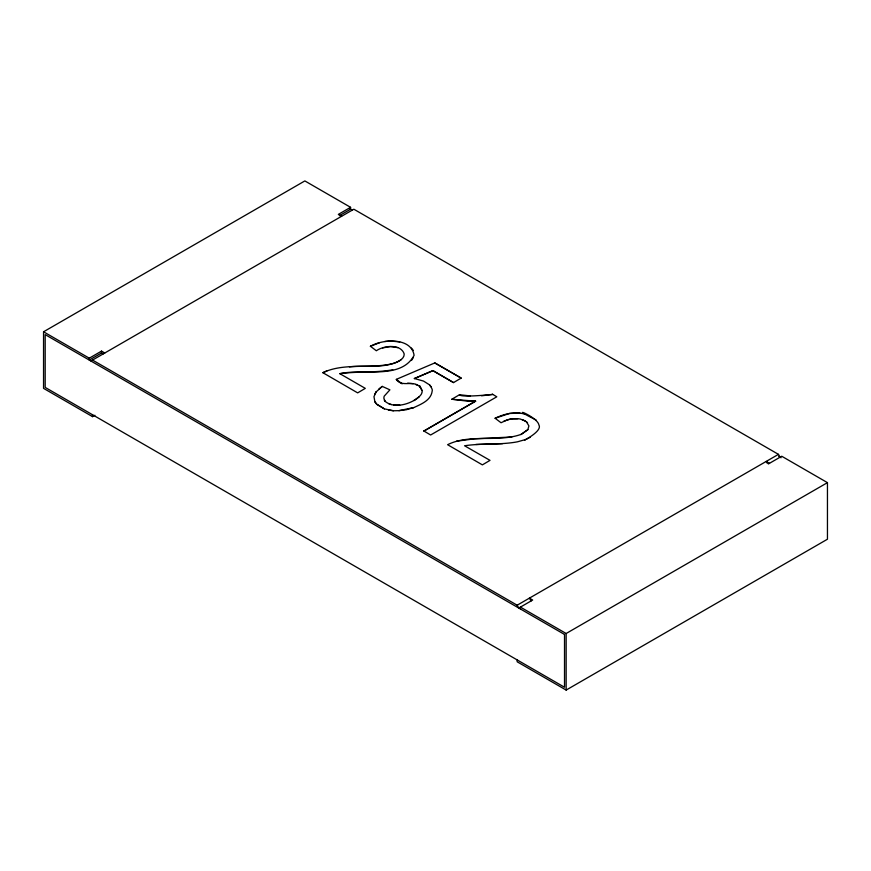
<?xml version="1.0" encoding="UTF-8"?>
<svg xmlns="http://www.w3.org/2000/svg" width="871" height="871" viewBox="0 0 871 871"><rect width="100%" height="100%" fill="white"/><g stroke="black" fill="none" stroke-linecap="round" stroke-linejoin="round"><path stroke-width="1.31" d="M421.989 390.458C415.467 379.027 423.839 391.319 421.891 392.516C421.88 396.86 406.104 405.559 419.223 396.806M374.748 394.106L376.25 391.7L373.964 396.632L374.878 401.792L376.805 404.329L384.383 408.869L393.431 410.764L398.94 410.655L413.627 407.584L406.3 409.751L398.94 410.655M370.393 346.244L376.326 350.752C384.046 345.341 400.965 343.751 404.198 353.996C404.427 358.863 398.112 362.096 393.442 363.425C370.632 369.304 344.35 362.369 322.88 372.701L357.665 392.875L365.297 388.368L339.853 373.681C362.989 368.302 401.085 380.072 414.095 355.335C411.406 337.273 382.826 338.863 370.393 346.342L379.571 342.684M527.859 429.653L521.021 434.498L527.859 429.653L528.904 425.897L526.4 421.749L527.543 422.827M411.482 360.442L413.311 357.578M376.25 391.798L382.271 386.408L389.903 389.838L384.155 396.229L383.828 398.123L385.156 401.477L384.242 400.083M401.433 359.473C386.691 369.369 366.506 364.873 349.489 366.854L349.489 366.756M530.243 437.242C511.985 446.104 543.602 432.528 538.92 425.048C537.592 416.251 504.538 404.394 536.079 419.964M94.895 415.282L92.544 416.643L43.55 388.357L43.55 331.786L304.85 180.928L350.578 207.32L350.578 209.214L339.44 215.638M43.55 331.786L89.278 358.188L101.526 351.111L104.792 352.995M350.578 207.32L338.329 214.397L341.595 216.28M103.159 353.942L101.526 352.995L89.278 360.071L89.278 358.188M90.911 361.008L353.844 209.214L778.456 454.357L780.089 457.188M453.53 382.587L432.92 370.589L414.335 378.58L432.92 370.687L453.53 382.587L461.173 378.079L434.869 362.902L396.305 379.375C401.771 387.9 413.224 379.506 419.942 386.985M475.588 401.106L423.839 431.08L475.588 401.204L451.831 399.245L459.474 394.737C461.38 398.809 515.273 391.569 481.609 395.804M521.021 434.411C497.994 442.61 469.752 433.606 447.596 444.7L482.382 464.874L490.014 460.367L464.559 445.767C482.099 443.099 499.976 445.103 517.461 441.815L524.298 439.888M92.544 360.071L517.156 605.214L778.456 454.357M768.32 463.982L781.723 456.241L827.45 482.643L827.45 539.214L566.15 690.072L517.156 661.786L517.156 659.902M520.423 608.992L520.423 607.098L566.15 633.5L827.45 482.643M522.393 419.702L524.973 420.889L519.998 418.929L512.681 418.635L507.303 419.811L501.043 422.751L495.098 418.243C504.124 413.91 514.543 411.275 524.44 414.019M414.324 400.235C406.104 405.178 393.017 408.02 385.156 401.379M322.88 372.701L327.05 370.796M413.627 407.682C421.139 404.188 431.091 400.377 432.19 390.97C433.377 388.956 426.79 381.552 431.101 386.789M519.954 413.104L509.47 413.485L495.098 418.243M382.598 347.91L390.426 346.582L397.688 347.605M517.603 418.668L510.286 419.103L504.015 421.118M339.853 373.681C357.404 371.275 375.249 372.875 392.745 369.816L392.745 369.903M384.753 341.486L390.175 340.975L399.735 341.922M511.93 436.981L474.205 438.853L456.513 441.205M393.844 405.08L399.778 405.113M451.831 399.245L467.553 401.161L475.588 401.204M413.17 383.686L407.639 383.164M470.46 395.935L459.474 394.737M393.431 410.764L388.466 410.078M414.335 378.493L423.567 381.095L429.381 384.753M389.141 403.992L391.395 404.58M374.878 401.792L376.805 404.231L384.383 408.869M415.696 384.492L417.884 385.428M350.055 208.909L352.407 210.27M778.707 456.393L781.069 457.754M769.474 463.318L766.208 461.434L767.297 463.318M492.398 394.16L496.797 396.795L430.622 434.999L423.839 430.982M434.869 363L461.173 378.079M524.973 420.802L526.4 421.847M396.305 379.375L402.13 383.861M411.373 348.052L413.366 350.458M531.038 600.979L529.405 598.148L532.671 600.032L518.789 608.045L517.156 605.214M566.15 633.5L566.15 690.072M502.545 443.666L475.838 444.471M382.271 386.408L378.939 388.934M101.526 351.111L101.526 352.995M92.544 414.759L92.544 416.643M564.517 634.447L45.183 334.616L45.183 387.41L564.517 687.252L564.517 634.447"/></g></svg>
